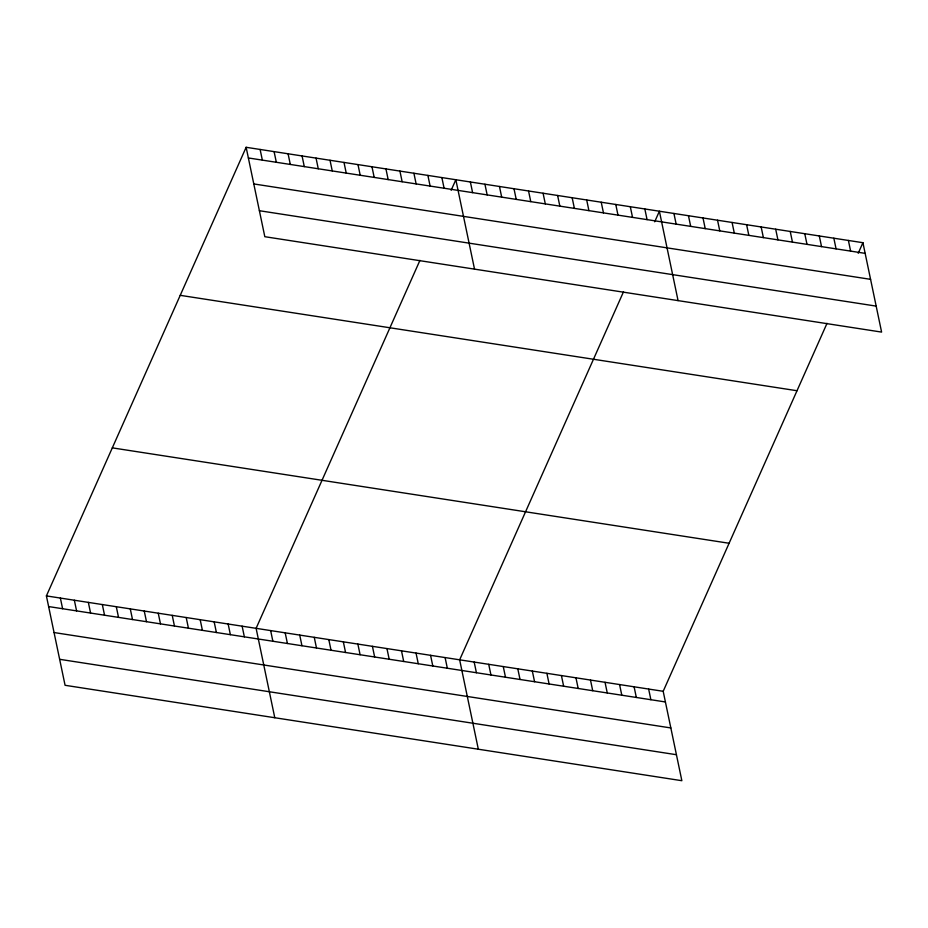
<?xml version="1.0" encoding="UTF-8"?>
<svg xmlns="http://www.w3.org/2000/svg" width="928" height="928" viewBox="0 0 928 928"><rect width="100%" height="100%" fill="white"/><g stroke="black" fill="none" stroke-linecap="round" stroke-linejoin="round"><path stroke-width="1.39" d="M827.022 323.327L663.184 691.302L681.86 780.703L65.076 685.293L46.4 595.904L246.14 147.297L862.924 242.707L881.6 332.096L264.816 236.698L246.14 147.297M419.943 260.362L256.105 628.337L274.781 717.738M451.136 190.31L455.845 179.742L474.521 269.132M623.488 291.844L459.65 659.82L478.326 749.221M654.681 221.792L659.39 211.224L678.066 300.614M858.214 253.274L862.924 242.707M248.368 157.957L865.151 253.356M253.796 183.941L870.58 279.34M259.388 210.714L876.171 306.112M180.229 295.336L797.013 390.734M112.311 447.864L729.095 543.263M46.4 595.904L663.184 691.302M48.627 606.564L665.411 701.962M54.056 632.548L670.84 727.946M59.647 659.309L676.431 754.719M848.389 240.456L850.616 251.105M833.843 238.206L836.07 248.855M819.308 235.956L821.535 246.616M804.773 233.705L807 244.366M790.227 231.455L792.454 242.115M775.692 229.204L777.919 239.865M761.157 226.966L763.384 237.614M746.611 224.715L748.838 235.364M732.076 222.465L734.303 233.114M717.541 220.214L719.768 230.875M703.006 217.964L705.222 228.624M688.46 215.714L690.687 226.374M673.925 213.463L676.152 224.124M644.844 208.974L647.071 219.623M630.309 206.724L632.536 217.372M615.774 204.473L617.99 215.134M601.228 202.223L603.455 212.883M586.693 199.972L588.92 210.633M572.158 197.722L574.386 208.382M557.612 195.483L559.839 206.132M648.649 689.052L650.876 699.712M543.077 193.233L545.304 203.882M634.102 686.801L636.33 697.462M528.542 190.982L530.77 201.631M619.568 684.562L621.795 695.211M513.996 188.732L516.223 199.392M605.033 682.312L607.26 692.961M499.461 186.482L501.688 197.142M590.498 680.062L592.714 690.71M484.926 184.231L487.154 194.892M575.952 677.811L578.179 688.472M470.38 181.981L472.607 192.641M561.417 675.561L563.644 686.221M546.882 673.31L549.098 683.971M441.867 177.573L444.094 188.233M532.336 671.06L534.563 681.72M427.889 175.415L430.116 186.064M517.801 668.821L520.028 679.47M413.9 173.246L416.127 183.906M399.922 171.088L402.149 181.737M503.266 666.571L505.493 677.22M385.944 168.931L388.171 179.58M488.72 664.32L490.947 674.969M371.966 166.762L374.193 177.422M474.185 662.07L476.412 672.73M357.988 164.604L360.203 175.253M343.998 162.435L346.225 173.095M445.104 657.569L447.331 668.23M330.02 160.277L332.247 170.926M430.569 655.319L432.796 665.979M316.042 158.108L318.269 168.768M416.034 653.08L418.261 663.729M302.064 155.95L304.291 166.611M401.488 650.83L403.715 661.478M288.086 153.793L290.302 164.442M386.953 648.579L389.18 659.228M274.096 151.624L276.324 162.284M372.418 646.329L374.645 656.989M260.118 149.466L262.346 160.115M357.872 644.078L360.099 654.739M343.337 641.828L345.564 652.488M328.802 639.578L331.029 650.238M314.256 637.339L316.483 647.988M299.721 635.088L301.948 645.737M285.186 632.838L287.413 643.498M270.651 630.588L272.867 641.248M242.127 626.18L244.354 636.828M228.149 624.01L230.376 634.671M214.171 621.853L216.386 632.513M200.181 619.695L202.408 630.344M186.203 617.526L188.43 628.186M172.225 615.368L174.452 626.017M158.247 613.199L160.474 623.86M144.258 611.042L146.485 621.69M130.28 608.872L132.507 619.533M116.302 606.715L118.529 617.375M102.324 604.557L104.551 615.206M88.346 602.388L90.573 613.048M74.356 600.23L76.583 610.879M60.378 598.061L62.605 608.722"/></g></svg>
